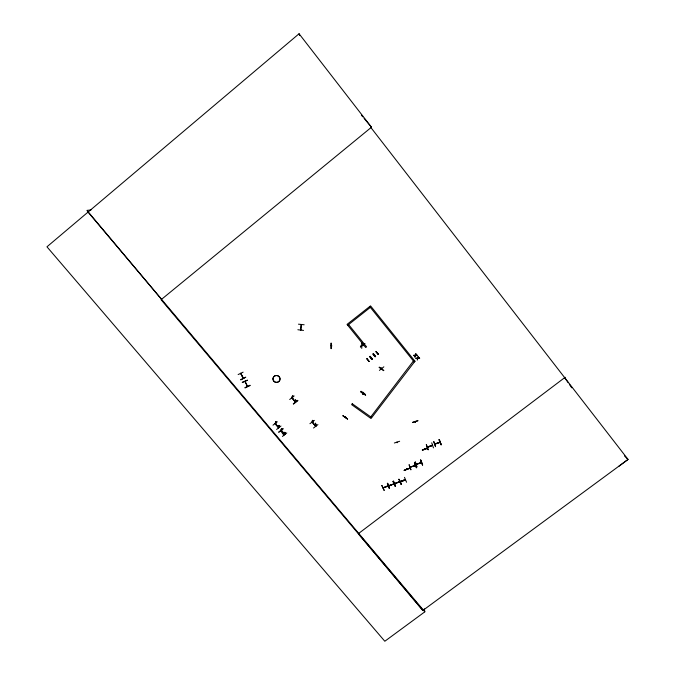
<?xml version="1.0" encoding="UTF-8"?>
<svg xmlns="http://www.w3.org/2000/svg" width="675" height="675" viewBox="0 0 675 675"><rect width="100%" height="100%" fill="white"/><g stroke="black" fill="none" stroke-linecap="round" stroke-linejoin="round"><path stroke-width="1.01" d="M361.15 345.355L361.555 345.448M361.749 348.401L361.749 342.79M345.743 417.116L345.389 417.344M345.229 417.293L345.49 416.796M345.549 416.88L345.254 417.099M343.035 415.8L347.566 418.973M343.052 415.792L347.566 419.048L343.01 415.842M331.762 345.954L331.138 345.659L331.771 345.887M331.147 348.663L331.121 342.993L331.113 348.612M304.163 324.776L298.46 324.177M301.134 324.608L300.594 330.109L300.653 329.543M301.177 324.565L301.404 324.945M301.43 324.43L300.822 330.058M303.548 330.413L297.869 329.746M317.917 424.609L313.512 428.017M315.824 424.457L315.588 426.457L315.63 423.098M315.976 424.339L315.773 426.33L312.238 422.027M315.664 423.951L315.242 425.824M314.364 420.39L309.935 423.681M387.72 486.059L387.779 485.789M383.214 487.713L388.218 485.679M388.657 485.772L393.888 484.009L393.668 483.621M388.842 485.924L393.837 483.992L388.631 485.595M394.571 483.536L399.743 481.57L399.355 481.942M400.933 481.688C410.451 476.381 400.866 483.342 400.705 481.309M404.89 479.959L404.941 479.689M312.863 420.542L312.441 422.634L312.711 420.66M312.39 420.272L312.128 422.255L312.601 422.44M397.136 442.252L397.28 442.496M415.125 421.63L415.53 422.01M410.003 467.176L415.294 465.615L415.1 465.202M414.745 465.539L414.863 465.742M434.658 444.032L439.965 442.218M416.137 464.324L421.419 462.561M416.593 464.113L416.095 464.164M420.829 462.755L421.377 462.392M363.251 393.761L362.762 394.217L363.293 393.846M363.369 392.993L363.462 392.327M427.655 446.749L427.798 447.179L431.983 445.601M380.911 369.419L381.24 368.938L381.088 369.453M275.408 423.402L275.653 423.917M275.535 423.942L276.168 421.993M284.96 432.743C285.036 440.927 276.202 422.103 284.411 434.109M281.796 428.988L281.289 431.021L281.239 430.329M284.259 434.211L284.656 434.683L285.103 432.624M292.309 396.157L291.912 397.769M292.359 398.14L292.056 397.592L295.532 402.03L295.937 400.258M295.532 402.03L295.017 401.709L295.464 399.988M315.638 426.305L312.103 422.01M362.863 345.262L363.158 345.676L362.753 345.094M362.644 345.381L362.872 345.651M297.717 400.343L293.279 403.844M381.375 368.027L381.704 368.525L381.299 368.069M295.557 401.895L295.785 400.376M295.287 401.642L295.616 399.87M286.782 432.953L282.437 436.463M289.702 399.507L294.123 395.972M284.335 434.219L284.782 432.245M284.158 434.43L284.639 432.363M293.001 395.558L292.393 398.216L291.921 397.828M292.461 396.039L292.03 397.777M292.418 398.081L295.321 402.005M292.199 398.284L292.629 396.546M291.87 397.972L295.372 402.148M284.285 434.101L280.96 430.616L281.475 428.608M281.627 428.49L281.112 430.279M280.96 426.026L276.623 429.469M278.826 432.186L283.196 428.684L278.775 432.118M279.332 425.756L278.724 427.731M278.598 427.191L279.011 425.377M279.18 425.874L278.657 427.688M278.471 427.283L278.809 427.638L275.307 423.537M278.859 425.495L278.319 427.528M276.016 422.111L275.687 423.824M275.695 421.732L275.147 423.714L278.589 427.807M275.847 421.613L275.324 423.503M399.743 481.79L394.664 483.73L399.237 481.958M400.343 481.688L405.422 479.714M400.258 481.537L405.43 479.562M415.226 355.624C413.699 358.83 416.644 354.113 413.826 355.733L413.547 355.387L415.327 355.236L415.901 353.514L415.699 355.219L417.386 355.396L415.598 355.607L417.386 355.396M415.572 355.548L415.007 357.235L414.72 356.847M415.842 358.282L417.597 358.062L418.171 356.349L417.968 358.054L419.648 358.223L417.867 358.442L419.648 358.223M415.817 358.214L417.471 358.391L417.277 360.07L417.842 358.383M410.054 467.159L415.277 465.573M434.7 443.787L434.759 443.964M421.242 462.375L421.386 462.822L416.23 464.265M427.343 447.053L427.292 446.867M427.832 447.137L432.051 445.441M243.337 378.152L240.612 373.368M240.815 373.343L243.304 378.388L240.789 373.283M245.227 381.932L244.856 381.4M247.109 386.049L247.573 386.168M250.113 385.518L245.076 387.914M245.025 381.316L247.32 386.286M363.698 392.614L363.479 392.816M381.409 369.225L381.173 369.537M244.966 387.669L250.003 385.256M247.404 380.27L242.215 382.413L247.371 380.194M240.722 379.654L245.793 377.19L240.84 379.898M238.132 374.558L243.127 372.153M415.184 421.824L415.336 422.331L415.387 421.706M406.46 468.804L406.823 468.982M424.642 448.622L424.988 448.732M365.504 394.639L360.982 391.348M414.973 361.201L371.014 418.508L351.633 404.637L352.274 403.667M413.269 361.201L370.777 416.905M379.299 367.149L383.822 370.474M361.032 391.289L365.521 394.597M363.589 392.394L363.226 392.631M362.922 394.335L363.243 393.829M361.1 345.507L361.598 345.482M379.105 367.327L383.662 370.676M360.956 392.074L365.664 395.187L361.007 392.074M415.555 422.28L415.311 421.563M427.309 447.289L432.498 445.179M364.078 118.387L371.427 127.162L370.921 127.583L628.045 459.439L422.963 610.386L161.089 299.708L371.478 127.221L299.067 33.75L46.955 246.814L384.817 641.25L424.828 611.82L424.288 608.825M415.007 361.294L370.541 305.876L347.043 324.397L365.698 347.507L366.567 346.823L348.612 324.574M360.391 346.925L364.922 343.457L360.408 346.942M383.847 366.829L379.418 370.389M565.178 377.274L358.315 533.697L422.795 610.504M618.891 466.265L628.045 459.439L624.493 455.912M395.111 483.562L394.985 483.14M435.215 444.074L435.071 443.661M395.322 486.186L393.331 481.25M395.575 485.992L393.55 481.081M398.841 479.149C401.676 486.068 402.342 486.743 399.246 479.343M399.06 479.419L401.33 484.262M384.1 490.362L381.89 485.511M389.332 488.379L387.644 483.308M381.873 485.536L384.176 490.345M410.889 469.699L409.092 464.662L410.889 469.783M427.334 447.027L432.498 445.348M432.523 445.601L432.371 445.163M435.544 446.572L433.755 441.501L435.51 446.673M416.762 467.024L415.243 461.801L417.015 466.847M428.11 449.736L426.313 444.673M404.502 477.352L406.569 482.254M383.754 487.628L387.771 486.101M388.311 486.025L383.198 487.974M387.661 483.3L389.416 488.422L387.307 483.359M392.926 481.385L395.153 486.245L393.137 481.309M439.104 439.763L441.18 444.741L439.172 439.729M434.717 444.015L439.906 442.235M434.843 444.201L440.024 442.395L439.779 442.049M414.425 462.915L416.492 467.885L414.408 462.847M414.72 465.64L410.51 466.982M412.501 422.348L417.833 420.567M412.568 422.558L417.926 420.837M399.651 441.273L394.352 443.002M431.73 442.842L433.46 447.871M422.28 449.845L427.579 448.065L422.398 450.2M422.39 450.183L427.688 448.386M420.846 460.013L422.609 465.067L420.567 460.122M416.188 464.307L421.36 462.577M404.165 470.23L409.396 468.323L404.241 470.45M404.232 470.433L409.413 468.408M420.55 460.021L422.626 465.075M400.477 481.866L400.343 481.444M439.366 439.661L441.172 444.741M440.961 444.808L439.113 439.67M312.255 421.892L315.748 426.203M88.071 212.119L424.828 611.82M417.099 355.042L415.699 355.219M419.369 357.877L417.968 358.054M420.888 462.932L420.879 462.502M416.273 464.493L416.188 464.071M413.547 355.387L415.327 355.236M91.041 209.925L86.932 210.406L161.561 299.32M245.017 381.493L247.523 386.328M406.73 468.796L406.856 469.142M397.086 442.766L396.9 442.108M415.42 421.799L415.547 422.204M352.282 403.777L371.655 417.53M413.302 361.294L414.18 361.935L369.655 306.501M273.012 425.166L277.307 421.774M369.183 361.462L368.162 360.138M368.542 360.956L369.073 361.555L366.863 358.83M372.364 358.973L370.162 356.257M372.187 359.151L369.951 356.392M372.018 359.277L369.782 356.527M371.815 359.404L369.605 356.687M375.646 356.4L373.444 353.683M375.469 356.577L373.233 353.818M375.3 356.712L373.064 353.953M374.574 356.24L375.089 356.83M376.186 351.532L378.388 354.257M378.295 354.333L376.076 351.616M378.118 354.459L375.916 351.743M278.8 427.714L275.122 423.731M361.403 115.197L362.737 116.792M368.66 360.88L367.048 358.687M374.574 356.248L372.887 354.113M377.308 352.974L377.882 353.658M366.972 358.746L367.411 359.556M297.894 400.646L293.473 404.072M564.671 377.654L568.215 382.725M569.396 384.413L571.75 387.796M424.794 448.968L424.685 448.546M426.364 444.572L428.152 449.744M299.067 33.75L299.632 35.488M370.356 307.37L347.743 325.257M399.583 481.385L399.718 481.832M273.755 381.105A3.544 3.451 16 0 0 279.804 380.202A3.518 3.426 16 0 0 275.923 375.528A3.544 3.451 16 0 0 273.755 381.105A3.518 3.426 16 0 0 279.779 380.177A3.544 3.451 16 0 0 275.906 375.519A3.518 3.426 16 0 0 273.788 381.063"/></g></svg>
